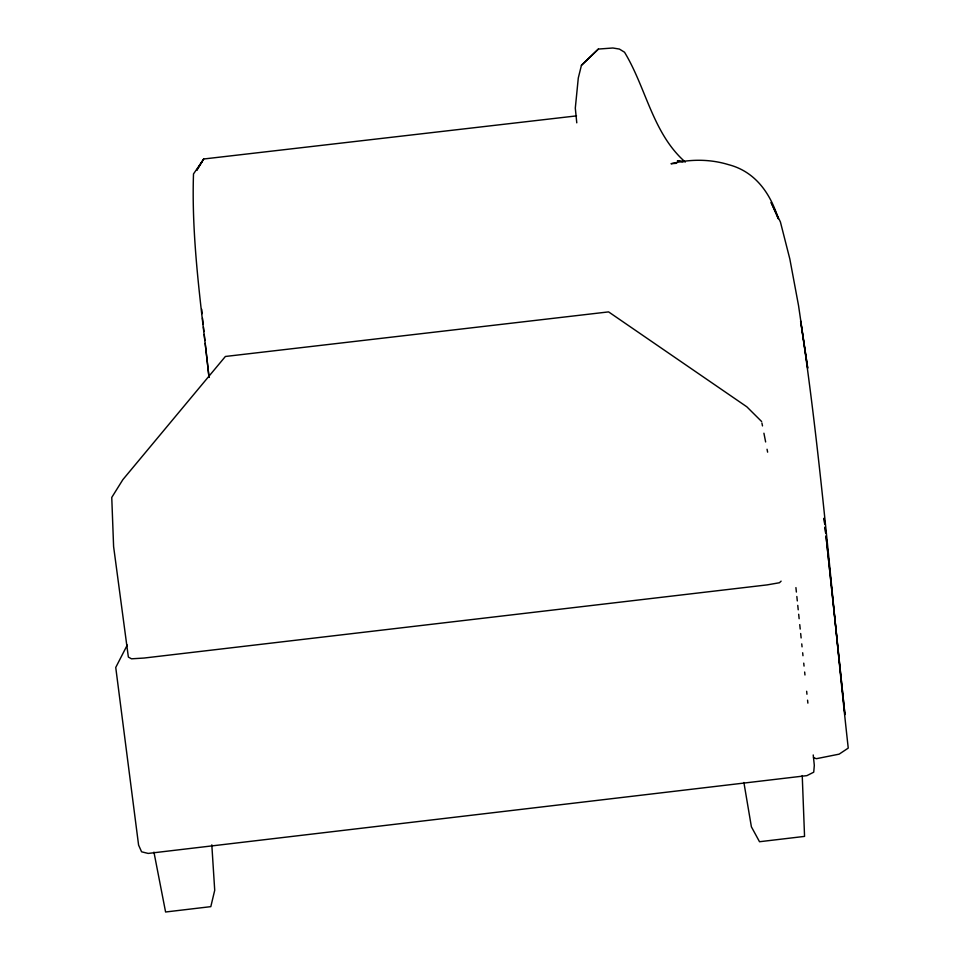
<?xml version="1.0" encoding="UTF-8"?>
<svg xmlns="http://www.w3.org/2000/svg" width="960" height="960" viewBox="0 0 960 960"><rect width="100%" height="100%" fill="white"/><g stroke="black" fill="none" stroke-linecap="round" stroke-linejoin="round"><path stroke-width="1.44" d="M685.296 162.06C652.656 133.368 646.248 88.02 624.528 52.224L619.392 49.068L612.864 48L598.368 49.068L581.436 65.316L578.292 77.988L575.304 108.12L576.78 122.844M127.272 645.036L115.74 667.464L138.588 845.1L141.588 851.808L148.176 853.428L806.916 775.632L813.732 772.188L814.308 765.324L813.228 754.956M203.652 159L196.812 170.16L203.652 159L576.528 115.884M202.152 161.388L193.5 173.928C191.244 241.908 201.732 309.708 208.98 377.148M581.436 65.316L598.368 49.068M781.116 581.148L779.436 582.744L767.148 584.892L144.048 658.044L131.496 658.812L128.364 657.072L113.604 546.564L111.756 497.448L122.844 479.664L225.384 356.472L608.592 311.892L746.856 406.824L761.64 421.536M676.644 163.284L671.004 163.728C690.012 159.072 709.776 158.904 728.568 164.664C755.292 171.54 770.556 193.536 778.272 218.772L771.096 202.452L780.408 221.952L789.828 258.96L798.54 305.58L807.72 368.22L800.616 320.988C821.916 462.672 832.404 605.748 848.244 748.104L839.136 754.152L816.372 758.7L813.504 757.644M684.012 161.7L677.352 160.932L682.644 161.688M761.916 423L762.492 425.916M763.92 433.212L765.636 441.96M767.052 449.244L767.628 452.16M153.936 852.132L165.588 912L210.816 906.648L214.716 890.268L211.812 844.848M743.892 782.484L751.392 826.812L759.516 841.728L804.552 836.4L802.236 775.572M209.028 377.436L205.212 343.44M835.8 627.204L844.944 714.624L826.992 545.172M824.112 518.328L824.76 524.292L824.112 518.316M825.072 527.28L825.72 533.244M826.032 536.232L826.68 542.196M202.476 318.096L203.112 324.06M203.436 327.036L203.928 331.512M204.24 334.5L204.888 340.464M825.06 527.184L825.696 533.1M826.02 536.064L827.76 552.324M828.072 555.276L828.708 561.192M829.02 564.156L829.656 570.06M829.98 573.024L835.68 626.244M795.924 587.604L796.38 592.044M796.848 596.484L797.304 600.924M797.76 605.376L798.228 609.816M798.684 614.256L799.14 618.708M799.752 624.624L800.208 629.064M800.676 633.516L801.132 637.956M801.744 643.884L802.056 646.848M802.668 652.764L802.968 655.728M803.736 663.132L804.048 666.096M804.66 672.024L804.96 674.988M806.652 691.272L806.952 694.236M807.564 700.164L807.876 703.128M201.72 309.324L202.08 313.692"/></g></svg>
